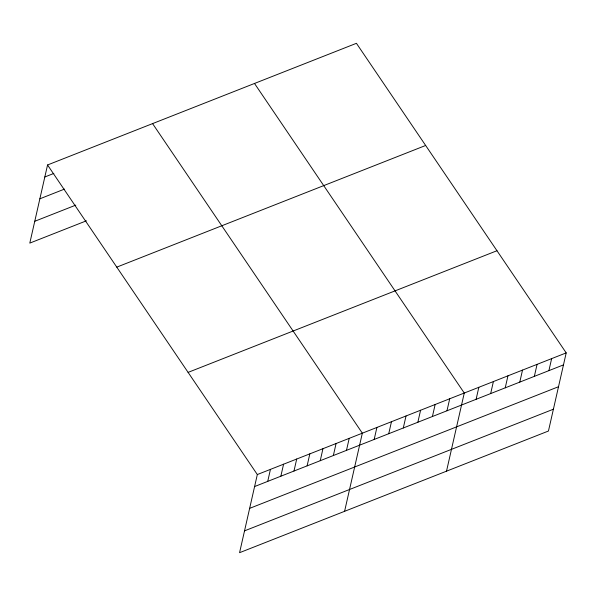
<?xml version="1.0" encoding="UTF-8"?>
<svg xmlns="http://www.w3.org/2000/svg" width="596" height="596" viewBox="0 0 596 596"><rect width="100%" height="100%" fill="white"/><g stroke="black" fill="none" stroke-linecap="round" stroke-linejoin="round"><path stroke-width="0.89" d="M47.553 164.973L257.323 474.543L239.57 552.686L548.447 431.027L566.2 352.892L356.43 43.314L47.553 164.973L29.8 243.108L86.413 220.811M267.723 481.382L270.45 469.372M280.85 476.211L283.577 464.202M293.977 471.041L296.704 459.032M307.104 465.871L309.831 453.861M320.231 460.701L322.957 448.691M333.358 455.53L336.084 443.521M346.485 450.36L349.211 438.351M344.585 511.323L362.338 433.18L152.569 123.603M374.176 439.453L376.903 427.444M388.734 433.717L391.46 421.715M403.298 427.98L406.025 415.978M417.856 422.244L420.582 410.242M432.42 416.515L435.147 404.505M446.978 410.778L449.712 398.769M446.516 471.175L464.269 393.032L254.499 83.462M476.107 399.305L478.834 387.303M490.664 393.569L493.391 381.567M505.229 387.832L507.956 375.83M519.787 382.103L522.513 370.094M534.351 376.367L537.078 364.357M548.909 370.63L551.635 358.621M44.827 176.975L53.849 173.421M39.865 198.803L64.48 189.103M34.762 221.287L75.781 205.128M116.779 267.127L425.656 145.469M188.098 372.388L496.975 250.73M257.323 474.543L566.2 352.892M254.596 486.552L563.473 364.894M249.635 508.373L558.512 386.722M244.524 530.865L553.408 409.206"/></g></svg>
